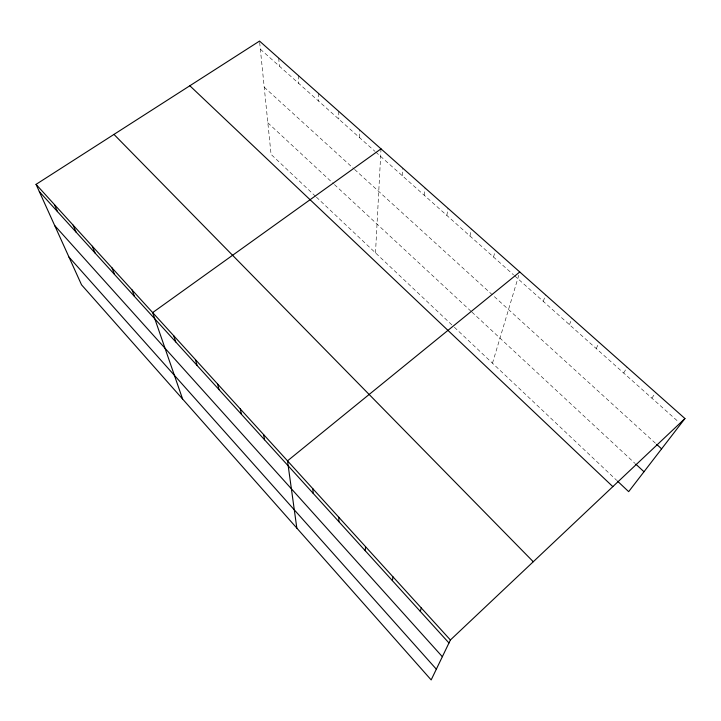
<?xml version="1.0" encoding="UTF-8"?>
<svg xmlns="http://www.w3.org/2000/svg" width="721" height="721" viewBox="0 0 721 721"><rect width="100%" height="100%" fill="white"/><g stroke="black" fill="none" stroke-linecap="round" stroke-linejoin="round"><path stroke-width="0.54" stroke-dasharray="3.6 2.7" d="M359.491 137.558L359.662 129.924M375.497 252.873L381.012 148.868M402.21 175.636L402.85 168.245M424.29 195.31L425.174 188.055M446.867 215.435L448.011 208.315M469.966 236.019L471.372 229.044M493.588 257.082L495.282 250.259M492.479 363.204L519.481 272.926M543.283 301.369L545.59 294.898M569.428 324.666L572.068 318.385M596.222 348.558L599.223 342.475M623.701 373.045L627.063 367.178M651.883 398.163L655.632 392.521M260.353 49.199L374.929 151.32M375.74 152.041L513.604 274.917M514.433 275.656L678.317 421.722M264.219 87.196L353.768 168.696M354.588 169.444L655.876 443.631M267.842 122.804L333.634 183.837M334.436 184.576L471.11 311.364M471.922 312.112L634.994 463.387M315.573 196.355L271.06 154.375L259.524 41.079M316.357 197.094L451.959 324.982M454.365 327.253L616.707 480.366M278.712 58.104L279.36 66.134M298.305 75.489L298.764 83.429M318.322 93.243L318.574 101.093M338.771 111.385L338.816 119.127"/><path stroke-width="1.08" d="M365.259 550.736L365.547 546.662M392.377 580.621L393.026 576.89M420.271 611.354L421.307 607.983M684.95 418.54L450.409 639.978L431.167 679.921L81.536 284.822L36.05 184.369L259.524 41.079L684.95 418.54L628.667 491.65L617.5 481.114M519.76 271.979L287.508 460.863L296.827 528.105M381.012 148.868L152.663 312.59L182.602 399.028M656.696 444.379L661.608 448.859M635.814 464.144L643.997 471.741M189.839 85.763L612.832 486.63M113.972 134.403L533.279 561.74M36.05 184.369L450.409 639.978M39.349 191.642L448.967 642.979M54.697 225.547L442.352 656.714M68.973 257.073L436.34 669.187M54.381 204.521L57.509 211.659M73.127 225.141L76.093 232.135M92.315 246.24L95.1 253.08M111.962 267.833L114.558 274.512M132.069 289.95L134.466 296.448M173.761 335.797L175.735 341.925M195.391 359.572L197.13 365.493M217.553 383.942L219.049 389.646M240.282 408.924L241.517 414.404M263.589 434.556L264.562 439.792M312.815 488.685L313.193 493.38M338.816 517.272L338.87 521.671"/></g></svg>
